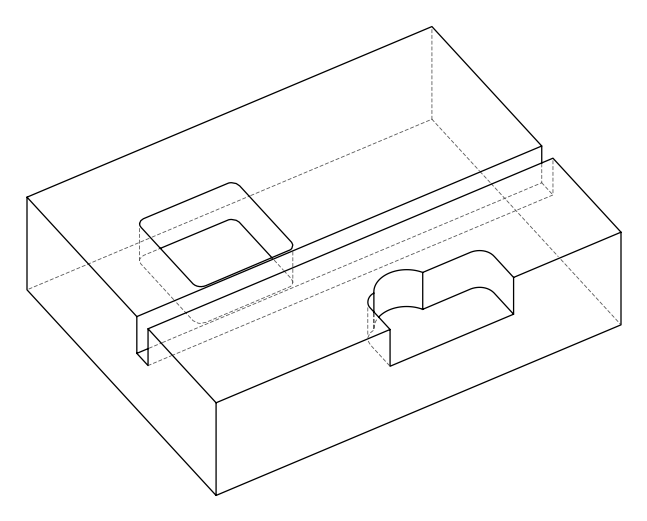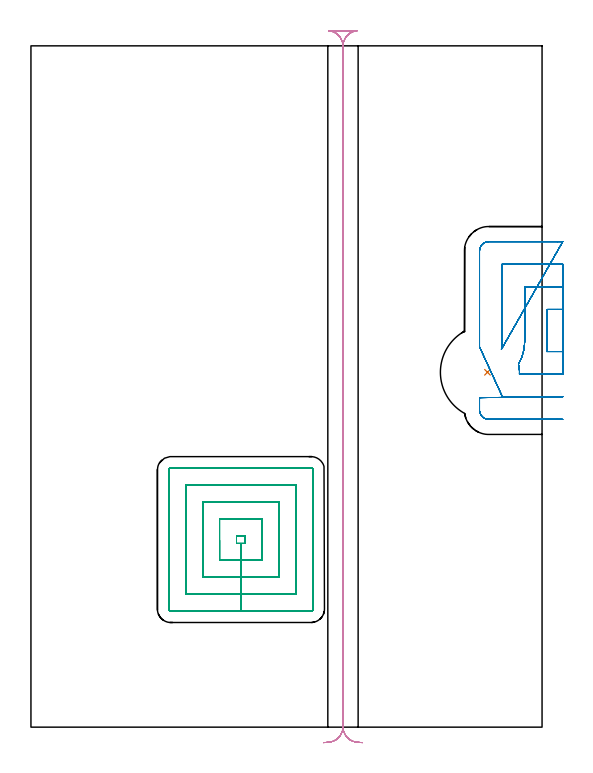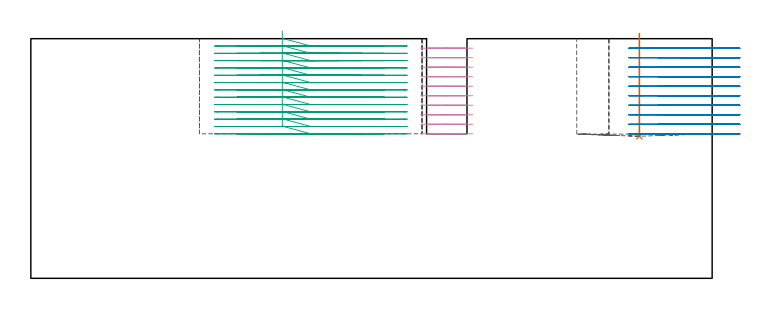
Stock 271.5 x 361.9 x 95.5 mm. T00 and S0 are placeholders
(PLAN: 4 operations, 3 tool changes, 54.9 min)
(1 INDEXABLE_INSERT_DRILL_BLIND_HOLE_FROM_SOLID | STEP1POCKET | NXT0302_038 | 0.17 min | 75205 mm3)
(2 MILL_OPEN_POCKET | POCKET_OPEN | NXT0201_012 | Follow Part, ap 4, ae 75% | 15.09 min | 110342 mm3)
(3 MILL_RECTANGULAR_POCKET | POCKET_RECTANGULAR_STRAIGHT | NXT0201_011 | Follow Part, ap 3, ae 75% | 23.63 min | 294581 mm3)
(4 MILL_RECTANGULAR_SLOT | SLOT_RECTANGULAR | NXT0201_012 | Follow Part, ap 4, ae 75% | 15.99 min | 220828 mm3)
(TOOL NXT0302_038 | Index. Insert Drill 50mm [880-D5000L50-04] | D50 PA176 FL200 Z2)
(TOOL NXT0201_012 | ENDMILL 16mm [2P460-1600-NA 1630] | D16 FL38 Z6)
(TOOL NXT0201_011 | ENDMILL 12mm [2P460-1200-NA 1630] | D12 FL38 Z6)
(OP 1 INDEXABLE_INSERT_DRILL_BLIND_HOLE_FROM_SOLID)
G17 G21 G94 G90
T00 M6
G54
G17 G0 G90 X242.5 Y188.5 S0 M3
G43 Z105.5 H1
G94 G81 G98 Z56.6 F250. R97.5
G80
M5
M2
(OP 2 MILL_OPEN_POCKET)
G17 G21 G94 G90
T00 M6
G54
G17 G0 G90 X282.5 Y221.9 S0 M3
G43 Z105.5 H1
Z91.71
G94 G1 X279.5 F250.
X274.3 F500.
Y204.97
G2 X273.882 Y199.5 R36.
G1 X279.5
X282.5 F250.
Y233.9
X279.5
X262.3 F500.
Y204.97
G2 X258.957 Y192.752 R24.
X259.314 Y190.999 R17.003
X259.469 Y187.5 R17.003
G1 X273.882
X279.5
X282.5 F250.
Y245.9
X279.5
X250.3 F500.
Y204.97
G2 X250.226 Y203.638 R12.
G1 X249.893 Y200.656 F250.
X282.5 Y257.9 F500.
X279.5 F250.
X243.2 F500.
G3 X238.3 Y253. R4.9
G1 Y204.97
Y201.97 F250.
X250.449 Y175.5 F500.
X253.449 F250.
X279.5 F500.
X282.5 F250.
X238.3 Y175.029 F500.
Y172.029 F250.
Y168.058 F500.
X238.347 Y167.72
G3 X243.2 Y163.5 R4.9
G1 X279.5
X282.5 F250.
G0 Y221.9 Z87.92
G1 X279.5
X274.3 F500.
Y204.97
G2 X273.882 Y199.5 R36.
G1 X279.5
X282.5 F250.
Y233.9
X279.5
X262.3 F500.
Y204.97
G2 X258.957 Y192.752 R24.
X259.495 Y188.879 R17.003
G1 X259.498 Y188.721
G2 X259.469 Y187.5 R17.013
G1 X273.882
X279.5
X282.5 F250.
Y245.9
X279.5
X250.3 F500.
Y204.97
G2 X250.226 Y203.638 R12.
G1 X249.893 Y200.656 F250.
X282.5 Y257.9 F500.
X279.5 F250.
X243.2 F500.
G3 X238.3 Y253. R4.9
G1 Y204.97
Y201.97 F250.
X250.449 Y175.5 F500.
X253.449 F250.
X279.5 F500.
X282.5 F250.
X238.3 Y175.029 F500.
Y172.029 F250.
Y168.058 F500.
X238.347 Y167.72
G3 X243.2 Y163.5 R4.9
G1 X279.5
X282.5 F250.
G0 Y221.9 Z84.13
G1 X279.5
X274.3 F500.
Y204.97
G2 X273.882 Y199.5 R36.
G1 X279.5
X282.5 F250.
Y233.9
X279.5
X262.3 F500.
Y204.97
G2 X258.958 Y192.754 R24.
X259.47 Y187.5 R16.997
G1 X273.882
X279.5
X282.5 F250.
Y245.9
X279.5
X250.3 F500.
Y204.97
G2 X250.226 Y203.64 R12.
G1 X249.893 Y200.658 F250.
X282.5 Y257.9 F500.
X279.5 F250.
X243.2 F500.
G3 X238.3 Y253. R4.9
G1 Y204.97
Y201.97 F250.
X250.452 Y175.5 F500.
X253.452 F250.
X279.5 F500.
X282.5 F250.
X238.3 Y175.028 F500.
Y172.028 F250.
Y168.058 F500.
X238.347 Y167.72
G3 X243.2 Y163.5 R4.9
G1 X279.5
X282.5 F250.
G0 Y221.9 Z80.34
G1 X279.5
X274.3 F500.
Y204.97
G2 X273.882 Y199.5 R36.
G1 X279.5
X282.5 F250.
Y233.9
X279.5
X262.3 F500.
Y204.97
G2 X258.958 Y192.754 R24.
X259.47 Y187.5 R17.
G1 X273.882
X279.5
X282.5 F250.
Y245.9
X279.5
X250.3 F500.
Y204.97
G2 X250.226 Y203.64 R12.
G1 X249.893 Y200.658 F250.
X282.5 Y257.9 F500.
X279.5 F250.
X243.2 F500.
G3 X238.3 Y253. R4.9
G1 Y204.97
Y201.97 F250.
X250.452 Y175.5 F500.
X253.452 F250.
X279.5 F500.
X282.5 F250.
X238.3 Y175.028 F500.
Y172.028 F250.
Y168.058 F500.
X238.347 Y167.72
G3 X243.2 Y163.5 R4.9
G1 X279.5
X282.5 F250.
G0 Y221.9 Z76.55
G1 X279.5
X274.3 F500.
Y204.971
G2 X273.882 Y199.5 R36.
G1 X279.5
X282.5 F250.
Y233.9
X279.5
X262.3 F500.
Y204.971
G2 X258.958 Y192.754 R24.
X259.47 Y187.5 R17.
G1 X273.882
X279.5
X282.5 F250.
Y245.9
X279.5
X250.3 F500.
Y204.971
G2 X250.226 Y203.64 R12.
G1 X249.893 Y200.658 F250.
X282.5 Y257.9 F500.
X279.5 F250.
X243.2 F500.
G3 X238.3 Y253. R4.9
G1 Y204.971
Y201.971 F250.
X250.452 Y175.5 F500.
X253.452 F250.
X279.5 F500.
X282.5 F250.
X238.3 Y175.029 F500.
Y172.029 F250.
Y168.058 F500.
X238.347 Y167.72
G3 X243.2 Y163.5 R4.9
G1 X279.5
X282.5 F250.
G0 Y221.9 Z72.76
G1 X279.5
X274.3 F500.
Y204.971
G2 X273.882 Y199.5 R36.
G1 X279.5
X282.5 F250.
Y233.9
X279.5
X262.3 F500.
Y204.971
G2 X258.958 Y192.754 R24.
X259.469 Y187.5 R16.998
G1 X273.882
X279.5
X282.5 F250.
Y245.9
X279.5
X250.3 F500.
Y204.971
G2 X250.226 Y203.64 R12.
G1 X249.893 Y200.658 F250.
X282.5 Y257.9 F500.
X279.5 F250.
X243.2 F500.
G3 X238.3 Y253. R4.9
G1 Y204.971
Y201.971 F250.
X250.452 Y175.5 F500.
X253.452 F250.
X279.5 F500.
X282.5 F250.
X238.3 Y175.029 F500.
Y172.029 F250.
Y168.058 F500.
X238.347 Y167.72
G3 X243.2 Y163.5 R4.9
G1 X279.5
X282.5 F250.
G0 Y221.9 Z68.97
G1 X279.5
X274.3 F500.
Y204.971
G2 X273.882 Y199.5 R36.
G1 X279.5
X282.5 F250.
Y233.9
X279.5
X262.3 F500.
Y204.971
G2 X258.958 Y192.754 R24.
X259.046 Y192.395 R17.001
X259.369 Y190.593 R16.998
X259.469 Y187.5 R17.001
G1 X273.882
X279.5
X282.5 F250.
Y245.9
X279.5
X250.3 F500.
Y204.971
G2 X250.226 Y203.64 R12.
G1 X249.893 Y200.658 F250.
X282.5 Y257.9 F500.
X279.5 F250.
X243.2 F500.
G3 X238.3 Y253. R4.9
G1 Y204.971
Y201.971 F250.
X250.452 Y175.5 F500.
X253.452 F250.
X279.5 F500.
X282.5 F250.
X238.3 Y175.029 F500.
Y172.029 F250.
Y168.058 F500.
X238.347 Y167.72
G3 X243.2 Y163.5 R4.9
G1 X279.5
X282.5 F250.
G0 Y221.9 Z65.18
G1 X279.5
X274.3 F500.
Y204.971
G2 X273.882 Y199.5 R36.
G1 X279.5
X282.5 F250.
Y233.9
X279.5
X262.3 F500.
Y204.971
G2 X258.958 Y192.754 R24.
X259.193 Y191.709 R17.001
X259.469 Y187.5 R17.001
G1 X273.882
X279.5
X282.5 F250.
Y245.9
X279.5
X250.3 F500.
Y204.971
G2 X250.226 Y203.639 R12.
G1 X249.893 Y200.658 F250.
X282.5 Y257.9 F500.
X279.5 F250.
X243.2 F500.
G3 X238.3 Y253. R4.9
G1 Y204.971
Y201.971 F250.
X250.452 Y175.5 F500.
X253.452 F250.
X279.5 F500.
X282.5 F250.
X238.3 Y175.029 F500.
Y172.029 F250.
Y168.058 F500.
X238.347 Y167.72
G3 X243.2 Y163.5 R4.9
G1 X279.5
X282.5 F250.
G0 Y221.9 Z61.39
G1 X279.5
X274.3 F500.
Y204.971
G2 X273.882 Y199.5 R36.
G1 X279.5
X282.5 F250.
Y233.9
X279.5
X262.3 F500.
Y204.971
G2 X258.958 Y192.754 R24.
X259.469 Y187.5 R16.998
G1 X273.882
X279.5
X282.5 F250.
Y245.9
X279.5
X250.3 F500.
Y204.971
G2 X250.226 Y203.639 R12.
G1 X249.893 Y200.658 F250.
X282.5 Y257.9 F500.
X279.5 F250.
X243.2 F500.
G3 X238.3 Y253. R4.9
G1 Y204.971
Y201.971 F250.
X250.452 Y175.5 F500.
X253.452 F250.
X279.5 F500.
X282.5 F250.
X238.3 Y175.029 F500.
Y172.029 F250.
Y168.058 F500.
X238.347 Y167.72
G3 X243.2 Y163.5 R4.9
G1 X279.5
X282.5 F250.
G0 Y221.9 Z57.6
G1 X279.5
X274.3 F500.
Y204.971
G2 X273.882 Y199.5 R36.
G1 X279.5
X282.5 F250.
Y233.9
X279.5
X262.3 F500.
Y204.971
G2 X258.958 Y192.754 R24.
X259.469 Y187.5 R17.002
G1 X273.882
X279.5
X282.5 F250.
Y245.9
X279.5
X250.3 F500.
Y204.971
G2 X250.226 Y203.641 R12.
G1 X249.893 Y200.659 F250.
X282.5 Y257.9 F500.
X279.5 F250.
X243.2 F500.
G3 X238.3 Y253. R4.9
G1 Y204.971
Y201.971 F250.
X250.452 Y175.5 F500.
X253.452 F250.
X279.5 F500.
X282.5 F250.
X238.3 Y175.029 F500.
Y172.029 F250.
Y168.058 F500.
X238.347 Y167.72
G3 X243.2 Y163.5 R4.9
G1 X279.5
X282.5 F250.
G0 Z105.5
M5
M2
(OP 3 MILL_RECTANGULAR_POCKET)
G17 G21 G94 G90
T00 M6
G54
G17 G0 G90 X100.2 Y99.326 S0 M3
G43 Z105.5 H1
Z98.5
G94 G1 Y88.6 Z95.626 F250.
X111.55 Z92.585
Y97.6
X113.9 F500.
Y101.7
X109.2
Y97.6
X111.55
Y88.6
X122.9
Y110.7
X100.2
Y88.6
X111.55
Y79.6
X131.9
Y119.7
X91.2
Y79.6
X111.55
Y70.6
X140.9
Y128.7
X82.2
Y70.6
X111.55
Y61.6
X148.8
G3 X149.9 Y62.7 R1.1
G1 Y136.6
G3 X148.8 Y137.7 R1.1
G1 X74.3
G3 X73.2 Y136.6 R1.1
G1 Y62.7
G3 X74.3 Y61.6 R1.1
G1 X111.55
X112.55
G0 X100.2 Y99.326 Z95.585
G1 Y88.6 Z92.71 F250.
X111.55 Z89.669
Y97.6
X113.9 F500.
Y101.7
X109.2
Y97.6
X111.55
Y88.6
X122.9
Y110.7
X100.2
Y88.6
X111.55
Y79.6
X131.9
Y119.7
X91.2
Y79.6
X111.55
Y70.6
X140.9
Y128.7
X82.2
Y70.6
X111.55
Y61.6
X148.8
G3 X149.9 Y62.7 R1.1
G1 Y136.6
G3 X148.8 Y137.7 R1.1
G1 X74.3
G3 X73.2 Y136.6 R1.1
G1 Y62.7
G3 X74.3 Y61.6 R1.1
G1 X111.55
X112.55
G0 X100.2 Y99.326 Z92.669
G1 Y88.6 Z89.795 F250.
X111.55 Z86.754
Y97.6
X113.9 F500.
Y101.7
X109.2
Y97.6
X111.55
Y88.6
X122.9
Y110.7
X100.2
Y88.6
X111.55
Y79.6
X131.9
Y119.7
X91.2
Y79.6
X111.55
Y70.6
X140.9
Y128.7
X82.2
Y70.6
X111.55
Y61.6
X148.8
G3 X149.9 Y62.7 R1.1
G1 Y136.6
G3 X148.8 Y137.7 R1.1
G1 X74.3
G3 X73.2 Y136.6 R1.1
G1 Y62.7
G3 X74.3 Y61.6 R1.1
G1 X111.55
X112.55
G0 X100.2 Y99.326 Z89.754
G1 Y88.6 Z86.88 F250.
X111.55 Z83.838
Y97.6
X113.9 F500.
Y101.7
X109.2
Y97.6
X111.55
Y88.6
X122.9
Y110.7
X100.2
Y88.6
X111.55
Y79.6
X131.9
Y119.7
X91.2
Y79.6
X111.55
Y70.6
X140.9
Y128.7
X82.2
Y70.6
X111.55
Y61.6
X148.8
G3 X149.9 Y62.7 R1.1
G1 Y136.6
G3 X148.8 Y137.7 R1.1
G1 X74.3
G3 X73.2 Y136.6 R1.1
G1 Y62.7
G3 X74.3 Y61.6 R1.1
G1 X111.55
X112.55
G0 X100.2 Y99.326 Z86.838
G1 Y88.6 Z83.964 F250.
X111.55 Z80.923
Y97.6
X113.9 F500.
Y101.7
X109.2
Y97.6
X111.55
Y88.6
X122.9
Y110.7
X100.2
Y88.6
X111.55
Y79.6
X131.9
Y119.7
X91.2
Y79.6
X111.55
Y70.6
X140.9
Y128.7
X82.2
Y70.6
X111.55
Y61.6
X148.8
G3 X149.9 Y62.7 R1.1
G1 Y136.6
G3 X148.8 Y137.7 R1.1
G1 X74.3
G3 X73.2 Y136.6 R1.1
G1 Y62.7
G3 X74.3 Y61.6 R1.1
G1 X111.55
X112.55
G0 X100.2 Y99.326 Z83.923
G1 Y88.6 Z81.049 F250.
X111.55 Z78.008
Y97.6
X113.9 F500.
Y101.7
X109.2
Y97.6
X111.55
Y88.6
X122.9
Y110.7
X100.2
Y88.6
X111.55
Y79.6
X131.9
Y119.7
X91.2
Y79.6
X111.55
Y70.6
X140.9
Y128.7
X82.2
Y70.6
X111.55
Y61.6
X148.8
G3 X149.9 Y62.7 R1.1
G1 Y136.6
G3 X148.8 Y137.7 R1.1
G1 X74.3
G3 X73.2 Y136.6 R1.1
G1 Y62.7
G3 X74.3 Y61.6 R1.1
G1 X111.55
X112.55
G0 X100.2 Y99.326 Z81.008
G1 Y88.6 Z78.133 F250.
X111.55 Z75.092
Y97.6
X113.9 F500.
Y101.7
X109.2
Y97.6
X111.55
Y88.6
X122.9
Y110.7
X100.2
Y88.6
X111.55
Y79.6
X131.9
Y119.7
X91.2
Y79.6
X111.55
Y70.6
X140.9
Y128.7
X82.2
Y70.6
X111.55
Y61.6
X148.8
G3 X149.9 Y62.7 R1.1
G1 Y136.6
G3 X148.8 Y137.7 R1.1
G1 X74.3
G3 X73.2 Y136.6 R1.1
G1 Y62.7
G3 X74.3 Y61.6 R1.1
G1 X111.55
X112.55
G0 X100.2 Y99.326 Z78.092
G1 Y88.6 Z75.218 F250.
X111.55 Z72.177
Y97.6
X113.9 F500.
Y101.7
X109.2
Y97.6
X111.55
Y88.6
X122.9
Y110.7
X100.2
Y88.6
X111.55
Y79.6
X131.9
Y119.7
X91.2
Y79.6
X111.55
Y70.6
X140.9
Y128.7
X82.2
Y70.6
X111.55
Y61.6
X148.8
G3 X149.9 Y62.7 R1.1
G1 Y136.6
G3 X148.8 Y137.7 R1.1
G1 X74.3
G3 X73.2 Y136.6 R1.1
G1 Y62.7
G3 X74.3 Y61.6 R1.1
G1 X111.55
X112.55
G0 X100.2 Y99.326 Z75.177
G1 Y88.6 Z72.303 F250.
X111.55 Z69.262
Y97.6
X113.9 F500.
Y101.7
X109.2
Y97.6
X111.55
Y88.6
X122.9
Y110.7
X100.2
Y88.6
X111.55
Y79.6
X131.9
Y119.7
X91.2
Y79.6
X111.55
Y70.6
X140.9
Y128.7
X82.2
Y70.6
X111.55
Y61.6
X148.8
G3 X149.9 Y62.7 R1.1
G1 Y136.6
G3 X148.8 Y137.7 R1.1
G1 X74.3
G3 X73.2 Y136.6 R1.1
G1 Y62.7
G3 X74.3 Y61.6 R1.1
G1 X111.55
X112.55
G0 X100.2 Y99.326 Z72.262
G1 Y88.6 Z69.387 F250.
X111.55 Z66.346
Y97.6
X113.9 F500.
Y101.7
X109.2
Y97.6
X111.55
Y88.6
X122.9
Y110.7
X100.2
Y88.6
X111.55
Y79.6
X131.9
Y119.7
X91.2
Y79.6
X111.55
Y70.6
X140.9
Y128.7
X82.2
Y70.6
X111.55
Y61.6
X148.8
G3 X149.9 Y62.7 R1.1
G1 Y136.6
G3 X148.8 Y137.7 R1.1
G1 X74.3
G3 X73.2 Y136.6 R1.1
G1 Y62.7
G3 X74.3 Y61.6 R1.1
G1 X111.55
X112.55
G0 X100.2 Y99.326 Z69.346
G1 Y88.6 Z66.472 F250.
X111.55 Z63.431
Y97.6
X113.9 F500.
Y101.7
X109.2
Y97.6
X111.55
Y88.6
X122.9
Y110.7
X100.2
Y88.6
X111.55
Y79.6
X131.9
Y119.7
X91.2
Y79.6
X111.55
Y70.6
X140.9
Y128.7
X82.2
Y70.6
X111.55
Y61.6
X148.8
G3 X149.9 Y62.7 R1.1
G1 Y136.6
G3 X148.8 Y137.7 R1.1
G1 X74.3
G3 X73.2 Y136.6 R1.1
G1 Y62.7
G3 X74.3 Y61.6 R1.1
G1 X111.55
X112.55
G0 X100.2 Y99.326 Z66.431
G1 Y88.6 Z63.557 F250.
X111.55 Z60.515
Y97.6
X113.9 F500.
Y101.7
X109.2
Y97.6
X111.55
Y88.6
X122.9
Y110.7
X100.2
Y88.6
X111.55
Y79.6
X131.9
Y119.7
X91.2
Y79.6
X111.55
Y70.6
X140.9
Y128.7
X82.2
Y70.6
X111.55
Y61.6
X148.8
G3 X149.9 Y62.7 R1.1
G1 Y136.6
G3 X148.8 Y137.7 R1.1
G1 X74.3
G3 X73.2 Y136.6 R1.1
G1 Y62.7
G3 X74.3 Y61.6 R1.1
G1 X111.55
X112.55
G0 X100.2 Y99.326 Z63.515
G1 Y88.6 Z60.641 F250.
X111.55 Z57.6
Y97.6
X113.9 F500.
Y101.7
X109.2
Y97.6
X111.55
Y88.6
X122.9
Y110.7
X100.2
Y88.6
X111.55
Y79.6
X131.9
Y119.7
X91.2
Y79.6
X111.55
Y70.6
X140.9
Y128.7
X82.2
Y70.6
X111.55
Y61.6
X148.8
G3 X149.9 Y62.7 R1.1
G1 Y136.6
G3 X148.8 Y137.7 R1.1
G1 X74.3
G3 X73.2 Y136.6 R1.1
G1 Y62.7
G3 X74.3 Y61.6 R1.1
G1 X111.55
X112.55
G0 Z105.5
M5
M2
(OP 4 MILL_RECTANGULAR_SLOT)
G17 G21 G94 G90
T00 M6
G54
G17 G0 G90 X176.097 Y-8.23 S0 M3
G43 Z105.5 H1
Z91.71
G94 G1 X173.108 Y-7.97 F250.
G2 X165.8 Y0. R8. F500.
G1 Y361.9
G2 X173.108 Y369.87 R8.
G1 Y369.9
X158.392
Y369.87
G2 X165.7 Y361.9 R8.
G1 Y0.
G2 X158.392 Y-7.97 R8.
G1 X155.403 Y-8.23 F250.
G0 X176.097 Z87.92
G1 X173.108 Y-7.97
G2 X165.8 Y0. R8. F500.
G1 Y361.9
G2 X173.108 Y369.87 R8.
G1 Y369.9
X158.392
Y369.87
G2 X165.7 Y361.9 R8.
G1 Y0.
G2 X158.392 Y-7.97 R8.
G1 X155.403 Y-8.23 F250.
G0 X176.097 Z84.13
G1 X173.108 Y-7.97
G2 X165.8 Y0. R8. F500.
G1 Y361.9
G2 X173.108 Y369.87 R8.
G1 Y369.9
X158.392
Y369.87
G2 X165.7 Y361.9 R8.
G1 Y0.
G2 X158.392 Y-7.97 R8.
G1 X155.403 Y-8.23 F250.
G0 X176.097 Z80.34
G1 X173.108 Y-7.97
G2 X165.8 Y0. R8. F500.
G1 Y361.9
G2 X173.108 Y369.87 R8.
G1 Y369.9
X158.392
Y369.87
G2 X165.7 Y361.9 R8.
G1 Y0.
G2 X158.392 Y-7.97 R8.
G1 X155.403 Y-8.23 F250.
G0 X176.097 Z76.55
G1 X173.108 Y-7.97
G2 X165.8 Y0. R8. F500.
G1 Y361.9
G2 X173.108 Y369.87 R8.
G1 Y369.9
X158.392
Y369.87
G2 X165.7 Y361.9 R8.
G1 Y0.
G2 X158.392 Y-7.97 R8.
G1 X155.403 Y-8.23 F250.
G0 X176.097 Z72.76
G1 X173.108 Y-7.97
G2 X165.8 Y0. R8. F500.
G1 Y361.9
G2 X173.108 Y369.87 R8.
G1 Y369.9
X158.392
Y369.87
G2 X165.7 Y361.9 R8.
G1 Y0.
G2 X158.392 Y-7.97 R8.
G1 X155.403 Y-8.23 F250.
G0 X176.097 Z68.97
G1 X173.108 Y-7.97
G2 X165.8 Y0. R8. F500.
G1 Y361.9
G2 X173.108 Y369.87 R8.
G1 Y369.9
X158.392
Y369.87
G2 X165.7 Y361.9 R8.
G1 Y0.
G2 X158.392 Y-7.97 R8.
G1 X155.403 Y-8.23 F250.
G0 X176.097 Z65.18
G1 X173.108 Y-7.97
G2 X165.8 Y0. R8. F500.
G1 Y361.9
G2 X173.108 Y369.87 R8.
G1 Y369.9
X158.392
Y369.87
G2 X165.7 Y361.9 R8.
G1 Y0.
G2 X158.392 Y-7.97 R8.
G1 X155.403 Y-8.23 F250.
G0 X176.097 Z61.39
G1 X173.108 Y-7.97
G2 X165.8 Y0. R8. F500.
G1 Y361.9
G2 X173.108 Y369.87 R8.
G1 Y369.9
X158.392
Y369.87
G2 X165.7 Y361.9 R8.
G1 Y0.
G2 X158.392 Y-7.97 R8.
G1 X155.403 Y-8.23 F250.
G0 X176.097 Z57.6
G1 X173.108 Y-7.97
G2 X165.8 Y0. R8. F500.
G1 Y361.9
G2 X173.108 Y369.87 R8.
G1 Y369.9
X158.392
Y369.87
G2 X165.7 Y361.9 R8.
G1 Y0.
G2 X158.392 Y-7.97 R8.
G1 X155.403 Y-8.23 F250.
G0 Z105.5
M5
M2
